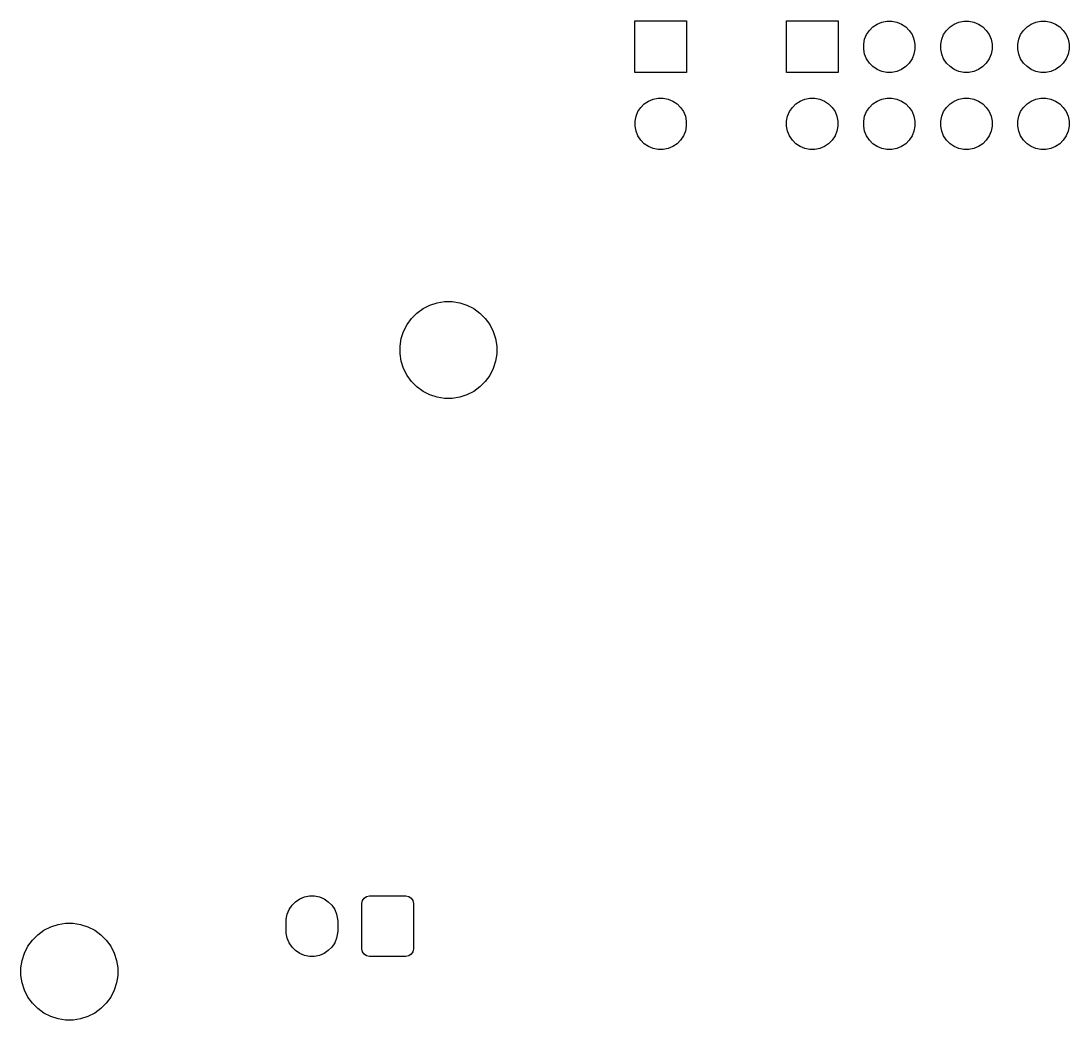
# Model space of a CAD drawing. Extents: x 1.9 to 99.2, y -98.1 to -1.9.
# Drawn here: x 1.9 to 36.47, y -98.1 to -65.15 of the extents above; entities that cross this region are included whole.
import ezdxf

# ---------------------------------------------------------------- set-up
doc = ezdxf.new("R2010")
doc.units = 0
doc.layers.add('BLACK', color=7, linetype='CONTINUOUS')

msp = doc.modelspace()

# ---------------------------------------------------------------- linework, layer by layer
at = {"layer": 'BLACK', "linetype": 'CONTINUOUS'}
for p, q in [((22.15, -66.849995), (22.15, -65.149995)), ((22.15, -65.149995), (23.85, -65.149995)), ((23.85, -65.149995), (23.85, -66.849995)), ((27.15, -66.849995), (27.15, -65.149995)), ((27.15, -65.149995), (28.85, -65.149995)), ((28.85, -65.149995), (28.85, -66.849995)), ((30.000766, -65.342936), (30.139313, -65.250362)), ((30.139313, -65.250362), (30.293258, -65.186596)), ((30.293258, -65.186596), (30.456685, -65.154088)), ((30.456685, -65.154088), (30.623315, -65.154088)), ((30.623315, -65.154088), (30.786742, -65.186596)), ((30.786742, -65.186596), (30.940687, -65.250362)), ((30.940687, -65.250362), (31.079234, -65.342936)), ((32.540766, -65.342936), (32.679313, -65.250362)), ((32.679313, -65.250362), (32.833258, -65.186596)), ((32.833258, -65.186596), (32.996685, -65.154088)), ((32.996685, -65.154088), (33.163315, -65.154088)), ((33.163315, -65.154088), (33.326742, -65.186596)), ((33.326742, -65.186596), (33.480687, -65.250362)), ((33.480687, -65.250362), (33.619234, -65.342936)), ((35.080766, -65.342936), (35.219313, -65.250362)), ((35.219313, -65.250362), (35.373258, -65.186596)), ((35.373258, -65.186596), (35.536685, -65.154088)), ((35.536685, -65.154088), (35.703315, -65.154088)), ((35.703315, -65.154088), (35.866742, -65.186596)), ((35.866742, -65.186596), (36.020687, -65.250362)), ((36.020687, -65.250362), (36.159234, -65.342936)), ((29.726601, -65.753253), (29.790367, -65.599308)), ((29.790367, -65.599308), (29.882941, -65.460761)), ((29.882941, -65.460761), (30.000766, -65.342936)), ((31.079234, -65.342936), (31.197059, -65.460761)), ((31.197059, -65.460761), (31.289633, -65.599308)), ((31.289633, -65.599308), (31.353399, -65.753253)), ((32.266601, -65.753253), (32.330367, -65.599308)), ((32.330367, -65.599308), (32.422941, -65.460761)), ((32.422941, -65.460761), (32.540766, -65.342936)), ((33.619234, -65.342936), (33.737059, -65.460761)), ((33.737059, -65.460761), (33.829633, -65.599308)), ((33.829633, -65.599308), (33.893399, -65.753253)), ((34.806601, -65.753253), (34.870367, -65.599308)), ((34.870367, -65.599308), (34.962941, -65.460761)), ((34.962941, -65.460761), (35.080766, -65.342936)), ((36.159234, -65.342936), (36.277059, -65.460761)), ((36.277059, -65.460761), (36.369633, -65.599308)), ((36.369633, -65.599308), (36.433399, -65.753253)), ((29.694093, -65.91668), (29.726601, -65.753253)), ((29.694093, -66.08331), (29.694093, -65.91668)), ((31.353399, -65.753253), (31.385907, -65.91668)), ((31.385907, -65.91668), (31.385907, -66.08331)), ((32.234093, -65.91668), (32.266601, -65.753253)), ((32.234093, -66.08331), (32.234093, -65.91668)), ((33.893399, -65.753253), (33.925907, -65.91668)), ((33.925907, -65.91668), (33.925907, -66.08331)), ((34.774093, -65.91668), (34.806601, -65.753253)), ((34.774093, -66.08331), (34.774093, -65.91668)), ((36.433399, -65.753253), (36.465907, -65.91668)), ((36.465907, -65.91668), (36.465907, -66.08331)), ((29.726601, -66.246737), (29.694093, -66.08331)), ((29.790367, -66.400682), (29.726601, -66.246737)), ((31.353399, -66.246737), (31.289633, -66.400682)), ((31.385907, -66.08331), (31.353399, -66.246737)), ((32.266601, -66.246737), (32.234093, -66.08331)), ((32.330367, -66.400682), (32.266601, -66.246737)), ((33.893399, -66.246737), (33.829633, -66.400682)), ((33.925907, -66.08331), (33.893399, -66.246737)), ((34.806601, -66.246737), (34.774093, -66.08331)), ((34.870367, -66.400682), (34.806601, -66.246737)), ((36.433399, -66.246737), (36.369633, -66.400682)), ((36.465907, -66.08331), (36.433399, -66.246737)), ((29.882941, -66.539229), (29.790367, -66.400682)), ((30.000766, -66.657054), (29.882941, -66.539229)), ((30.139313, -66.749628), (30.000766, -66.657054)), ((31.079234, -66.657054), (30.940687, -66.749628)), ((31.197059, -66.539229), (31.079234, -66.657054)), ((31.289633, -66.400682), (31.197059, -66.539229)), ((32.422941, -66.539229), (32.330367, -66.400682)), ((32.540766, -66.657054), (32.422941, -66.539229)), ((32.679313, -66.749628), (32.540766, -66.657054)), ((33.619234, -66.657054), (33.480687, -66.749628)), ((33.737059, -66.539229), (33.619234, -66.657054)), ((33.829633, -66.400682), (33.737059, -66.539229)), ((34.962941, -66.539229), (34.870367, -66.400682)), ((35.080766, -66.657054), (34.962941, -66.539229)), ((35.219313, -66.749628), (35.080766, -66.657054)), ((36.159234, -66.657054), (36.020687, -66.749628)), ((36.277059, -66.539229), (36.159234, -66.657054)), ((36.369633, -66.400682), (36.277059, -66.539229)), ((23.85, -66.849995), (22.15, -66.849995)), ((28.85, -66.849995), (27.15, -66.849995)), ((30.293258, -66.813394), (30.139313, -66.749628)), ((30.456685, -66.845902), (30.293258, -66.813394)), ((30.623315, -66.845902), (30.456685, -66.845902)), ((30.786742, -66.813394), (30.623315, -66.845902)), ((30.940687, -66.749628), (30.786742, -66.813394)), ((32.833258, -66.813394), (32.679313, -66.749628)), ((32.996685, -66.845902), (32.833258, -66.813394)), ((33.163315, -66.845902), (32.996685, -66.845902)), ((33.326742, -66.813394), (33.163315, -66.845902)), ((33.480687, -66.749628), (33.326742, -66.813394)), ((35.373258, -66.813394), (35.219313, -66.749628)), ((35.536685, -66.845902), (35.373258, -66.813394)), ((35.703315, -66.845902), (35.536685, -66.845902)), ((35.866742, -66.813394), (35.703315, -66.845902)), ((36.020687, -66.749628), (35.866742, -66.813394)), ((22.599313, -67.790362), (22.753258, -67.726596)), ((22.753258, -67.726596), (22.916685, -67.694088)), ((22.916685, -67.694088), (23.083315, -67.694088)), ((23.083315, -67.694088), (23.246742, -67.726596)), ((23.246742, -67.726596), (23.400687, -67.790362)), ((27.599313, -67.790362), (27.753258, -67.726596)), ((27.753258, -67.726596), (27.916685, -67.694088)), ((27.916685, -67.694088), (28.083315, -67.694088)), ((28.083315, -67.694088), (28.246742, -67.726596)), ((28.246742, -67.726596), (28.400687, -67.790362)), ((30.139313, -67.790362), (30.293258, -67.726596)), ((30.293258, -67.726596), (30.456685, -67.694088)), ((30.456685, -67.694088), (30.623315, -67.694088)), ((30.623315, -67.694088), (30.786742, -67.726596)), ((30.786742, -67.726596), (30.940687, -67.790362)), ((32.679313, -67.790362), (32.833258, -67.726596)), ((32.833258, -67.726596), (32.996685, -67.694088)), ((32.996685, -67.694088), (33.163315, -67.694088)), ((33.163315, -67.694088), (33.326742, -67.726596)), ((33.326742, -67.726596), (33.480687, -67.790362)), ((35.219313, -67.790362), (35.373258, -67.726596)), ((35.373258, -67.726596), (35.536685, -67.694088)), ((35.536685, -67.694088), (35.703315, -67.694088)), ((35.703315, -67.694088), (35.866742, -67.726596)), ((35.866742, -67.726596), (36.020687, -67.790362)), ((22.250367, -68.139308), (22.342941, -68.000761)), ((22.342941, -68.000761), (22.460766, -67.882936)), ((22.460766, -67.882936), (22.599313, -67.790362)), ((23.400687, -67.790362), (23.539234, -67.882936)), ((23.539234, -67.882936), (23.657059, -68.000761)), ((23.657059, -68.000761), (23.749633, -68.139308)), ((27.250367, -68.139308), (27.342941, -68.000761)), ((27.342941, -68.000761), (27.460766, -67.882936)), ((27.460766, -67.882936), (27.599313, -67.790362)), ((28.400687, -67.790362), (28.539234, -67.882936)), ((28.539234, -67.882936), (28.657059, -68.000761)), ((28.657059, -68.000761), (28.749633, -68.139308)), ((29.790367, -68.139308), (29.882941, -68.000761)), ((29.882941, -68.000761), (30.000766, -67.882936)), ((30.000766, -67.882936), (30.139313, -67.790362)), ((30.940687, -67.790362), (31.079234, -67.882936)), ((31.079234, -67.882936), (31.197059, -68.000761)), ((31.197059, -68.000761), (31.289633, -68.139308)), ((32.330367, -68.139308), (32.422941, -68.000761)), ((32.422941, -68.000761), (32.540766, -67.882936)), ((32.540766, -67.882936), (32.679313, -67.790362)), ((33.480687, -67.790362), (33.619234, -67.882936)), ((33.619234, -67.882936), (33.737059, -68.000761)), ((33.737059, -68.000761), (33.829633, -68.139308)), ((34.870367, -68.139308), (34.962941, -68.000761)), ((34.962941, -68.000761), (35.080766, -67.882936)), ((35.080766, -67.882936), (35.219313, -67.790362)), ((36.020687, -67.790362), (36.159234, -67.882936)), ((36.159234, -67.882936), (36.277059, -68.000761)), ((36.277059, -68.000761), (36.369633, -68.139308)), ((22.154093, -68.45668), (22.186601, -68.293253)), ((22.186601, -68.293253), (22.250367, -68.139308)), ((23.749633, -68.139308), (23.813399, -68.293253)), ((23.813399, -68.293253), (23.845907, -68.45668)), ((27.154093, -68.45668), (27.186601, -68.293253)), ((27.186601, -68.293253), (27.250367, -68.139308)), ((28.749633, -68.139308), (28.813399, -68.293253)), ((28.813399, -68.293253), (28.845907, -68.45668)), ((29.694093, -68.45668), (29.726601, -68.293253)), ((29.726601, -68.293253), (29.790367, -68.139308)), ((31.289633, -68.139308), (31.353399, -68.293253)), ((31.353399, -68.293253), (31.385907, -68.45668)), ((32.234093, -68.45668), (32.266601, -68.293253)), ((32.266601, -68.293253), (32.330367, -68.139308)), ((33.829633, -68.139308), (33.893399, -68.293253)), ((33.893399, -68.293253), (33.925907, -68.45668)), ((34.774093, -68.45668), (34.806601, -68.293253)), ((34.806601, -68.293253), (34.870367, -68.139308)), ((36.369633, -68.139308), (36.433399, -68.293253)), ((36.433399, -68.293253), (36.465907, -68.45668)), ((22.154093, -68.62331), (22.154093, -68.45668)), ((22.186601, -68.786737), (22.154093, -68.62331)), ((23.845907, -68.62331), (23.813399, -68.786737)), ((23.845907, -68.45668), (23.845907, -68.62331)), ((27.154093, -68.62331), (27.154093, -68.45668)), ((27.186601, -68.786737), (27.154093, -68.62331)), ((28.845907, -68.62331), (28.813399, -68.786737)), ((28.845907, -68.45668), (28.845907, -68.62331)), ((29.694093, -68.62331), (29.694093, -68.45668)), ((29.726601, -68.786737), (29.694093, -68.62331)), ((31.385907, -68.62331), (31.353399, -68.786737)), ((31.385907, -68.45668), (31.385907, -68.62331)), ((32.234093, -68.62331), (32.234093, -68.45668)), ((32.266601, -68.786737), (32.234093, -68.62331)), ((33.925907, -68.62331), (33.893399, -68.786737)), ((33.925907, -68.45668), (33.925907, -68.62331)), ((34.774093, -68.62331), (34.774093, -68.45668)), ((34.806601, -68.786737), (34.774093, -68.62331)), ((36.465907, -68.62331), (36.433399, -68.786737)), ((36.465907, -68.45668), (36.465907, -68.62331)), ((22.250367, -68.940682), (22.186601, -68.786737)), ((22.342941, -69.079229), (22.250367, -68.940682)), ((22.460766, -69.197054), (22.342941, -69.079229)), ((23.657059, -69.079229), (23.539234, -69.197054)), ((23.749633, -68.940682), (23.657059, -69.079229)), ((23.813399, -68.786737), (23.749633, -68.940682)), ((27.250367, -68.940682), (27.186601, -68.786737)), ((27.342941, -69.079229), (27.250367, -68.940682)), ((27.460766, -69.197054), (27.342941, -69.079229)), ((28.657059, -69.079229), (28.539234, -69.197054)), ((28.749633, -68.940682), (28.657059, -69.079229)), ((28.813399, -68.786737), (28.749633, -68.940682)), ((29.790367, -68.940682), (29.726601, -68.786737)), ((29.882941, -69.079229), (29.790367, -68.940682)), ((30.000766, -69.197054), (29.882941, -69.079229)), ((31.197059, -69.079229), (31.079234, -69.197054)), ((31.289633, -68.940682), (31.197059, -69.079229)), ((31.353399, -68.786737), (31.289633, -68.940682)), ((32.330367, -68.940682), (32.266601, -68.786737)), ((32.422941, -69.079229), (32.330367, -68.940682)), ((32.540766, -69.197054), (32.422941, -69.079229)), ((33.737059, -69.079229), (33.619234, -69.197054)), ((33.829633, -68.940682), (33.737059, -69.079229)), ((33.893399, -68.786737), (33.829633, -68.940682)), ((34.870367, -68.940682), (34.806601, -68.786737)), ((34.962941, -69.079229), (34.870367, -68.940682)), ((35.080766, -69.197054), (34.962941, -69.079229)), ((36.277059, -69.079229), (36.159234, -69.197054)), ((36.369633, -68.940682), (36.277059, -69.079229)), ((36.433399, -68.786737), (36.369633, -68.940682)), ((22.599313, -69.289628), (22.460766, -69.197054)), ((22.753258, -69.353394), (22.599313, -69.289628)), ((22.916685, -69.385902), (22.753258, -69.353394)), ((23.083315, -69.385902), (22.916685, -69.385902)), ((23.246742, -69.353394), (23.083315, -69.385902)), ((23.400687, -69.289628), (23.246742, -69.353394)), ((23.539234, -69.197054), (23.400687, -69.289628)), ((27.599313, -69.289628), (27.460766, -69.197054)), ((27.753258, -69.353394), (27.599313, -69.289628)), ((27.916685, -69.385902), (27.753258, -69.353394)), ((28.083315, -69.385902), (27.916685, -69.385902)), ((28.246742, -69.353394), (28.083315, -69.385902)), ((28.400687, -69.289628), (28.246742, -69.353394)), ((28.539234, -69.197054), (28.400687, -69.289628)), ((30.139313, -69.289628), (30.000766, -69.197054)), ((30.293258, -69.353394), (30.139313, -69.289628)), ((30.456685, -69.385902), (30.293258, -69.353394)), ((30.623315, -69.385902), (30.456685, -69.385902)), ((30.786742, -69.353394), (30.623315, -69.385902)), ((30.940687, -69.289628), (30.786742, -69.353394)), ((31.079234, -69.197054), (30.940687, -69.289628)), ((32.679313, -69.289628), (32.540766, -69.197054)), ((32.833258, -69.353394), (32.679313, -69.289628)), ((32.996685, -69.385902), (32.833258, -69.353394)), ((33.163315, -69.385902), (32.996685, -69.385902)), ((33.326742, -69.353394), (33.163315, -69.385902)), ((33.480687, -69.289628), (33.326742, -69.353394)), ((33.619234, -69.197054), (33.480687, -69.289628)), ((35.219313, -69.289628), (35.080766, -69.197054)), ((35.373258, -69.353394), (35.219313, -69.289628)), ((35.536685, -69.385902), (35.373258, -69.353394)), ((35.703315, -69.385902), (35.536685, -69.385902)), ((35.866742, -69.353394), (35.703315, -69.385902)), ((36.020687, -69.289628), (35.866742, -69.353394)), ((36.159234, -69.197054), (36.020687, -69.289628)), ((14.960883, -74.783345), (15.164002, -74.635771)), ((15.164002, -74.635771), (15.387707, -74.521788)), ((15.387707, -74.521788), (15.626487, -74.444203)), ((15.626487, -74.444203), (15.874465, -74.404927)), ((15.874465, -74.404927), (16.125535, -74.404927)), ((16.125535, -74.404927), (16.373513, -74.444203)), ((16.373513, -74.444203), (16.612293, -74.521788)), ((16.612293, -74.521788), (16.835998, -74.635771)), ((16.835998, -74.635771), (17.039117, -74.783345)), ((14.635776, -75.163997), (14.78335, -74.960878)), ((14.78335, -74.960878), (14.960883, -74.783345)), ((17.039117, -74.783345), (17.21665, -74.960878)), ((17.21665, -74.960878), (17.364224, -75.163997)), ((14.521793, -75.387702), (14.635776, -75.163997)), ((17.364224, -75.163997), (17.478207, -75.387702)), ((14.404932, -75.87446), (14.444208, -75.626482)), ((14.444208, -75.626482), (14.521793, -75.387702)), ((17.478207, -75.387702), (17.555792, -75.626482)), ((17.555792, -75.626482), (17.595068, -75.87446)), ((14.404932, -76.12553), (14.404932, -75.87446)), ((17.595068, -75.87446), (17.595068, -76.12553)), ((14.444208, -76.373508), (14.404932, -76.12553)), ((14.521793, -76.612288), (14.444208, -76.373508)), ((17.555792, -76.373508), (17.478207, -76.612288)), ((17.595068, -76.12553), (17.555792, -76.373508)), ((14.635776, -76.835993), (14.521793, -76.612288)), ((17.478207, -76.612288), (17.364224, -76.835993)), ((14.78335, -77.039112), (14.635776, -76.835993)), ((14.960883, -77.216645), (14.78335, -77.039112)), ((17.21665, -77.039112), (17.039117, -77.216645)), ((17.364224, -76.835993), (17.21665, -77.039112)), ((15.164002, -77.364219), (14.960883, -77.216645)), ((15.387707, -77.478202), (15.164002, -77.364219)), ((16.835998, -77.364219), (16.612293, -77.478202)), ((17.039117, -77.216645), (16.835998, -77.364219)), ((15.626487, -77.555787), (15.387707, -77.478202)), ((15.874465, -77.595063), (15.626487, -77.555787)), ((16.125535, -77.595063), (15.874465, -77.595063)), ((16.373513, -77.555787), (16.125535, -77.595063)), ((16.612293, -77.478202), (16.373513, -77.555787)), ((11.253258, -94.036601), (11.416685, -94.004093)), ((11.416685, -94.004093), (11.583315, -94.004093)), ((11.583315, -94.004093), (11.746742, -94.036601)), ((13.304329, -94.01903), (13.4, -94)), ((13.4, -94), (14.6, -94)), ((14.6, -94), (14.695671, -94.01903)), ((10.750367, -94.449313), (10.842941, -94.310766)), ((10.842941, -94.310766), (10.960766, -94.192941)), ((10.960766, -94.192941), (11.099313, -94.100367)), ((11.099313, -94.100367), (11.253258, -94.036601)), ((11.746742, -94.036601), (11.900687, -94.100367)), ((11.900687, -94.100367), (12.039234, -94.192941)), ((12.039234, -94.192941), (12.157059, -94.310766)), ((12.157059, -94.310766), (12.249633, -94.449313)), ((13.15, -94.25), (13.16903, -94.154329)), ((13.15, -95.75), (13.15, -94.25)), ((13.16903, -94.154329), (13.223223, -94.073223)), ((13.223223, -94.073223), (13.304329, -94.01903)), ((14.695671, -94.01903), (14.776777, -94.073223)), ((14.776777, -94.073223), (14.83097, -94.154329)), ((14.83097, -94.154329), (14.85, -94.25)), ((14.85, -94.25), (14.85, -95.75)), ((10.654093, -94.766685), (10.686601, -94.603258)), ((10.686601, -94.603258), (10.750367, -94.449313)), ((12.249633, -94.449313), (12.313399, -94.603258)), ((12.313399, -94.603258), (12.345907, -94.766685)), ((2.664002, -95.135776), (2.887707, -95.021793)), ((2.887707, -95.021793), (3.126487, -94.944208)), ((3.126487, -94.944208), (3.374465, -94.904932)), ((3.374465, -94.904932), (3.625535, -94.904932)), ((3.625535, -94.904932), (3.873513, -94.944208)), ((3.873513, -94.944208), (4.112293, -95.021793)), ((4.112293, -95.021793), (4.335998, -95.135776)), ((10.65, -94.85), (10.654093, -94.766685)), ((10.65, -95.15), (10.65, -94.85)), ((12.345907, -94.766685), (12.35, -94.85)), ((12.35, -94.85), (12.35, -95.15)), ((2.28335, -95.460883), (2.460883, -95.28335)), ((2.460883, -95.28335), (2.664002, -95.135776)), ((4.335998, -95.135776), (4.539117, -95.28335)), ((4.539117, -95.28335), (4.71665, -95.460883)), ((10.654093, -95.233315), (10.65, -95.15)), ((10.686601, -95.396742), (10.654093, -95.233315)), ((12.345907, -95.233315), (12.313399, -95.396742)), ((12.35, -95.15), (12.345907, -95.233315)), ((2.021793, -95.887707), (2.135776, -95.664002)), ((2.135776, -95.664002), (2.28335, -95.460883)), ((4.71665, -95.460883), (4.864224, -95.664002)), ((4.864224, -95.664002), (4.978207, -95.887707)), ((10.750367, -95.550687), (10.686601, -95.396742)), ((10.842941, -95.689234), (10.750367, -95.550687)), ((10.960766, -95.807059), (10.842941, -95.689234)), ((12.157059, -95.689234), (12.039234, -95.807059)), ((12.249633, -95.550687), (12.157059, -95.689234)), ((12.313399, -95.396742), (12.249633, -95.550687)), ((1.944208, -96.126487), (2.021793, -95.887707)), ((4.978207, -95.887707), (5.055792, -96.126487)), ((11.099313, -95.899633), (10.960766, -95.807059)), ((11.253258, -95.963399), (11.099313, -95.899633)), ((11.416685, -95.995907), (11.253258, -95.963399)), ((11.583315, -95.995907), (11.416685, -95.995907)), ((11.746742, -95.963399), (11.583315, -95.995907)), ((11.900687, -95.899633), (11.746742, -95.963399)), ((12.039234, -95.807059), (11.900687, -95.899633)), ((13.16903, -95.845671), (13.15, -95.75)), ((13.223223, -95.926777), (13.16903, -95.845671)), ((13.304329, -95.98097), (13.223223, -95.926777)), ((13.4, -96), (13.304329, -95.98097)), ((14.6, -96), (13.4, -96)), ((14.695671, -95.98097), (14.6, -96)), ((14.776777, -95.926777), (14.695671, -95.98097)), ((14.83097, -95.845671), (14.776777, -95.926777)), ((14.85, -95.75), (14.83097, -95.845671)), ((1.904932, -96.374465), (1.944208, -96.126487)), ((1.904932, -96.625535), (1.904932, -96.374465)), ((5.055792, -96.126487), (5.095068, -96.374465)), ((5.095068, -96.374465), (5.095068, -96.625535)), ((1.944208, -96.873513), (1.904932, -96.625535)), ((5.095068, -96.625535), (5.055792, -96.873513)), ((2.021793, -97.112293), (1.944208, -96.873513)), ((2.135776, -97.335998), (2.021793, -97.112293)), ((4.978207, -97.112293), (4.864224, -97.335998)), ((5.055792, -96.873513), (4.978207, -97.112293)), ((2.28335, -97.539117), (2.135776, -97.335998)), ((4.864224, -97.335998), (4.71665, -97.539117)), ((2.460883, -97.71665), (2.28335, -97.539117)), ((2.664002, -97.864224), (2.460883, -97.71665)), ((4.539117, -97.71665), (4.335998, -97.864224)), ((4.71665, -97.539117), (4.539117, -97.71665)), ((2.887707, -97.978207), (2.664002, -97.864224)), ((3.126487, -98.055792), (2.887707, -97.978207)), ((3.374465, -98.095068), (3.126487, -98.055792)), ((3.625535, -98.095068), (3.374465, -98.095068)), ((3.873513, -98.055792), (3.625535, -98.095068)), ((4.112293, -97.978207), (3.873513, -98.055792)), ((4.335998, -97.864224), (4.112293, -97.978207))]:
    msp.add_line(p, q, dxfattribs=at)

doc.saveas('drawing.dxf')
